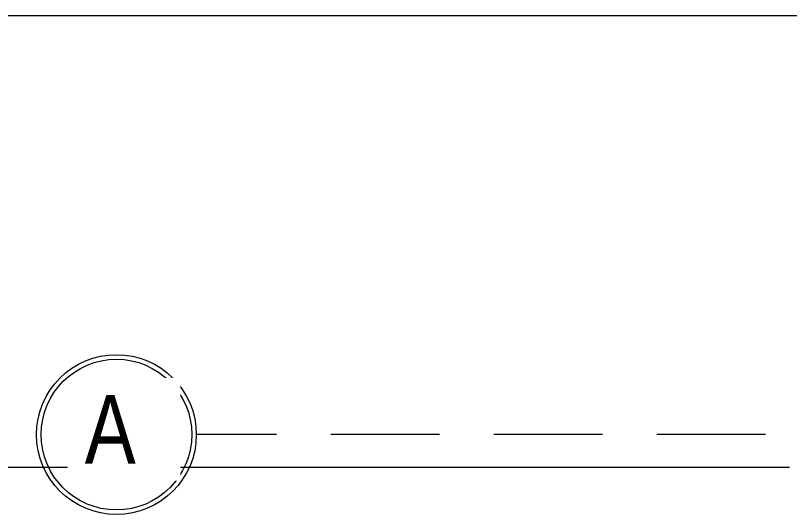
# Model space of a CAD drawing. Header units: millimetres. Extents: x -20510 to 108935, y -243239 to 20306.
# Drawn here: x -3792 to -400, y -105350 to -103164 of the extents above; entities that cross this region are included whole.
import ezdxf

# ---------------------------------------------------------------- set-up
doc = ezdxf.new("R2010")
doc.units = ezdxf.units.MM
doc.linetypes.add('Hidden', pattern=[714.375, 476.25, -238.125])
for name, color, linetype, lineweight in [('G-IMPT', 8, 'Continuous', 9), ('S-GRID', 1, 'Continuous', 9), ('S-GRID-IDEN', 1, 'Continuous', 9)]:
    doc.layers.add(name, color=color, linetype=linetype, lineweight=lineweight)
doc.styles.add('Arial_1', font='arial.ttf', dxfattribs={"width": 0.8, "height": 200})

# ---------------------------------------------------------------- blocks, each defined once
blk = doc.blocks.new('Mat_Tien_3dsMax - Sync_3dsMax_To_Revit-2401403-04_MẶT BẰNG TẦNG 4')
at = {"layer": 'G-IMPT'}
for p, q in [((-6674.1, -4764.5), (50, -4764.5)), ((-4300, -6742), (-800, -6742))]:
    blk.add_line(p, q, dxfattribs=at)
blk = doc.blocks.new('Mat_Tien_3dsMax - Mat_Tien_3dsMax-2387879-04_MẶT BẰNG TẦNG 4')
blk.add_blockref('Mat_Tien_3dsMax - Sync_3dsMax_To_Revit-2401403-04_MẶT BẰNG TẦNG 4', (0, 0))
blk = doc.blocks.new('Grid - TRUC  D1-102336-04_MẶT BẰNG TẦNG 4')
at = {"layer": 'S-GRID-IDEN'}
for radius in [3.5, 3.3]:
    blk.add_circle((0, 0), radius, dxfattribs=at)

msp = doc.modelspace()

# ---------------------------------------------------------------- linework, layer by layer
at = {"layer": 'S-GRID', "linetype": 'Hidden'}
msp.add_line((39500, -105000), (-3000, -105000), dxfattribs=at)

# ---------------------------------------------------------------- block references
at = {"layer": 'G-IMPT'}
msp.add_blockref('Mat_Tien_3dsMax - Mat_Tien_3dsMax-2387879-04_MẶT BẰNG TẦNG 4', (400, -98400), dxfattribs=at)
at = {"layer": 'S-GRID-IDEN', "xscale": 99.99999999999991, "yscale": 99.99999999999991, "zscale": 99.99999999999991, "rotation": 90}
msp.add_blockref('Grid - TRUC  D1-102336-04_MẶT BẰNG TẦNG 4', (-3350, -105000), dxfattribs=at)

# ---------------------------------------------------------------- next in the draw order: texts
at = {"layer": 'S-GRID-IDEN', "insert": (-3489, -104827.3), "char_height": 300, "width": 344.726, "attachment_point": 1, "style": 'Arial_1', "bg_fill": 3, "box_fill_scale": 1.25, "bg_fill_color": 9, "bg_fill_true_color": 13158600, "bg_fill_transparency": 0}
msp.add_mtext('A', dxfattribs=at)

doc.saveas('drawing.dxf')
